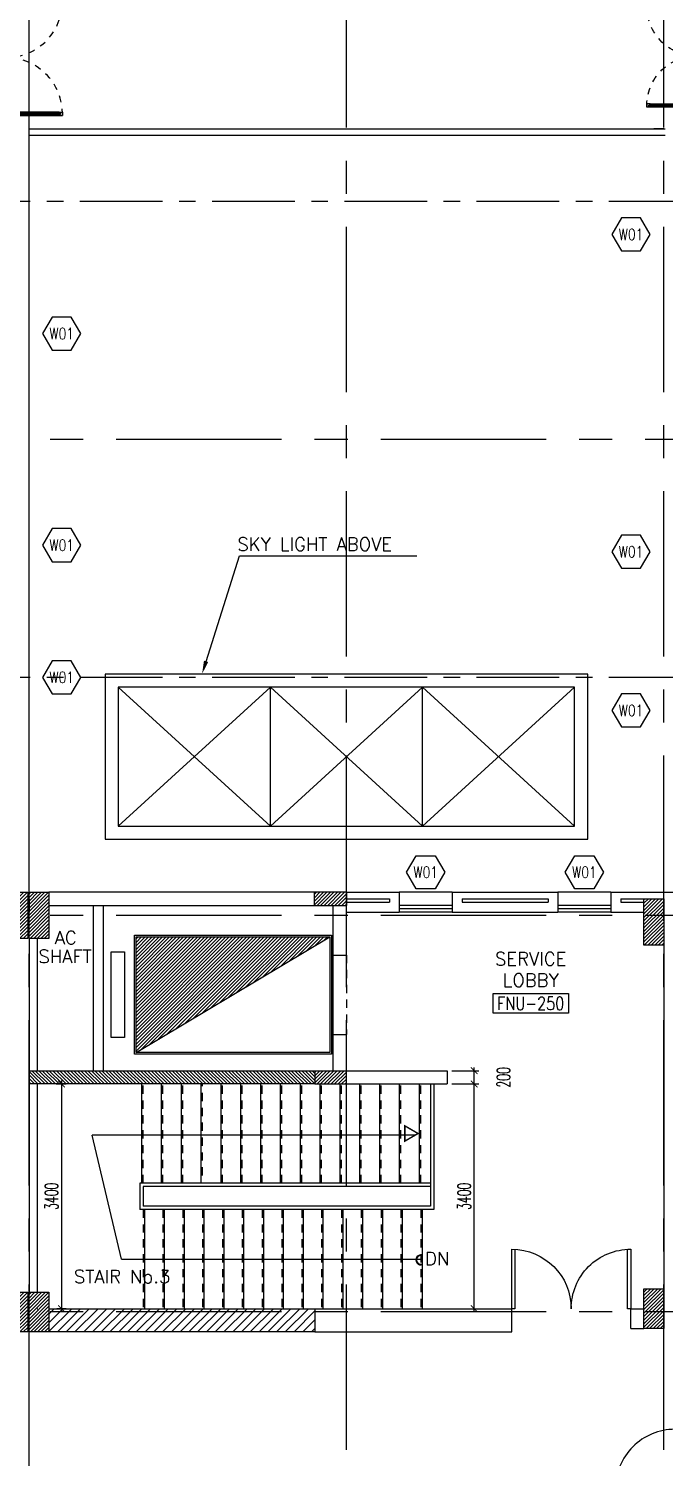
# Model space of a CAD drawing. Extents: x 88852.7 to 88945.7, y 39921.6 to 40001.1.
# Drawn here: x 88893.18 to 88902.8, y 39957.5 to 39979.11 of the extents above; entities that cross this region are included whole.
import ezdxf
from ezdxf.enums import TextEntityAlignment as Align

# ---------------------------------------------------------------- set-up
doc = ezdxf.new("R2010")
doc.units = 0
doc.header["$MEASUREMENT"] = 0
doc.header["$PDMODE"] = 34
for name, pattern in [('CENTER', [2, 1.25, -0.25, 0.25, -0.25]), ('CENTERX2', [4, 2.5, -0.5, 0.5, -0.5]), ('HIDDEN', [0.375, 0.25, -0.125]), ('HIDDEN2', [0.1875, 0.125, -0.0625])]:
    doc.linetypes.add(name, pattern=pattern)
doc.layers.get('0').update_dxf_attribs({"linetype": 'CONTINUOUS'})
doc.layers.get('DEFPOINTS').update_dxf_attribs({"linetype": 'CONTINUOUS'})
for name, color, linetype in [('AXES', 11, 'CENTERX2'), ('AXES1', 11, 'CENTER'), ('COL', 2, 'CONTINUOUS'), ('DOOR', 7, 'CONTINUOUS'), ('EJ', 9, 'CONTINUOUS'), ('ele', 7, 'CONTINUOUS'), ('HAT', 8, 'CONTINUOUS'), ('Hatch', 11, 'CONTINUOUS'), ('HIDDEN', 9, 'HIDDEN2'), ('INSUL', 4, 'CONTINUOUS'), ('LIFTS', 7, 'CONTINUOUS'), ('RM-BOX', 4, 'CONTINUOUS'), ('RM-IND', 7, 'CONTINUOUS'), ('RM-NAME', 2, 'CONTINUOUS'), ('RM-NO', 2, 'CONTINUOUS'), ('ROOF', 7, 'CONTINUOUS'), ('SkyLight', 7, 'CONTINUOUS'), ('STR', 5, 'CONTINUOUS'), ('STR-H', 8, 'HIDDEN2'), ('WALL', 4, 'CONTINUOUS'), ('WIN', 3, 'CONTINUOUS'), ('WIN-BOX', 3, 'CONTINUOUS'), ('WIN-NO', 5, 'CONTINUOUS')]:
    doc.layers.add(name, color=color, linetype=linetype)
doc.styles.add('ROMANS', font='ROMANS.shx', dxfattribs={"width": 0.6})
doc.dimstyles.new('STANDARD in', dxfattribs={"dimtxt": 0.2, "dimasz": 0.1, "dimexe": 0.07, "dimexo": 0.07, "dimgap": 0.05, "dimtad": 1, "dimdec": 0, "dimlfac": 1000, "dimzin": 0, "dimdsep": 46, "dimtxsty": 'ROMANS', "dimblk": 'ARCHTICK', "dimcen": 0.05, "dimdle": 0.05, "dimclrd": 4, "dimclre": 4, "dimclrt": 2, "dimadec": 0, "dimazin": 0, "dimtfac": 1, "dimtdec": 0, "dimtmove": 2, "dimatfit": 3, "dimldrblk": 'ARCHTICK', "dimfxl": 0, "dimtolj": 1, "dimtzin": 0, "dimarcsym": 0})
pattern_1 = [(45, (-187159.6052403397, -17370.28336444288), (-0.02651650429449553, 0.02651650429449553), [])]

# ---------------------------------------------------------------- blocks, each defined once
blk = doc.blocks.new('WW1')
at = {"layer": 'WIN-BOX'}
blk.add_lwpolyline([(144.3375672970433, -250), (288.6751345940866, 0), (144.3375672970433, 250), (-144.3375672970433, 250), (-288.6751345940866, 0), (-144.3375672970433, -250)], close=True, dxfattribs=at)
at = {"layer": 'WIN-NO', "style": 'ROMANS', "width": 0.8}
blk.add_attdef('W00', text='', height=170, dxfattribs=at).set_placement((0, 0), align=Align.MIDDLE)
blk = doc.blocks.new('_ARCHTICK')
at = {"color": 0, "linetype": 'ByBlock', "const_width": 0.15}
blk.add_lwpolyline([(-0.5, -0.5), (0.5, 0.5)], dxfattribs=at)
blk = doc.blocks.new('*D640')
at = {"layer": 'DEFPOINTS', "color": 0, "linetype": 'Continuous'}
for p in [(88899.51452708461, 39963.34956244052), (88899.92254470976, 39963.34956244052), (88899.51452708461, 39963.14956244051)]:
    blk.add_point(p, dxfattribs=at)
at = {"layer": 'ele', "color": 4, "linetype": 'Continuous', "lineweight": -2}
for p, q in [((88899.58452708462, 39963.34956244052), (88899.99254470976, 39963.34956244052)), ((88899.92254470976, 39963.09956244051), (88899.92254470976, 39963.39956244052)), ((88899.58452708462, 39963.14956244051), (88899.99254470976, 39963.14956244051))]:
    blk.add_line(p, q, dxfattribs=at)
at = {"layer": 'ele', "color": 4, "linetype": 'Continuous', "lineweight": -2, "xscale": 0.1, "yscale": 0.1, "zscale": 0.1}
for p, rotation in [((88899.92254470976, 39963.34956244052), 90), ((88899.92254470976, 39963.14956244051), 270)]:
    blk.add_blockref('_ARCHTICK', p, dxfattribs=dict(at, rotation=rotation))
at = {"layer": 'ele', "color": 2, "linetype": 'Continuous', "insert": (88900.36754470975, 39963.24956244053), "char_height": 0.2, "attachment_point": 5, "rotation": 90, "style": 'ROMANS'}
blk.add_mtext('\\A1;200', dxfattribs=at)
blk = doc.blocks.new('*D641')
at = {"layer": 'DEFPOINTS', "color": 0, "linetype": 'Continuous'}
for p in [(88899.51452708461, 39963.14956244051), (88899.92254470976, 39963.14956244051), (88899.5145286663, 39959.74956244052)]:
    blk.add_point(p, dxfattribs=at)
at = {"layer": 'ele', "color": 4, "linetype": 'Continuous', "lineweight": -2}
for p, q in [((88899.58452708462, 39963.14956244051), (88899.99254470976, 39963.14956244051)), ((88899.92254470976, 39959.69956244052), (88899.92254470976, 39963.19956244052)), ((88899.58452866631, 39959.74956244052), (88899.99254470976, 39959.74956244052))]:
    blk.add_line(p, q, dxfattribs=at)
at = {"layer": 'ele', "color": 4, "linetype": 'Continuous', "lineweight": -2, "xscale": 0.1, "yscale": 0.1, "zscale": 0.1}
for p, rotation in [((88899.92254470976, 39963.14956244051), 90), ((88899.92254470976, 39959.74956244052), 270)]:
    blk.add_blockref('_ARCHTICK', p, dxfattribs=dict(at, rotation=rotation))
at = {"layer": 'ele', "color": 2, "linetype": 'Continuous', "insert": (88899.77254470975, 39961.44956244053), "char_height": 0.2, "attachment_point": 5, "rotation": 90, "style": 'ROMANS'}
blk.add_mtext('\\A1;3400', dxfattribs=at)
blk = doc.blocks.new('*D642')
at = {"layer": 'DEFPOINTS', "color": 0, "linetype": 'Continuous'}
for p in [(88893.52988636735, 39963.14956244051), (88893.68137218416, 39959.74956244051), (88893.82463037607, 39959.74956244051)]:
    blk.add_point(p, dxfattribs=at)
at = {"layer": 'ele', "color": 4, "linetype": 'Continuous', "lineweight": -2}
for p, q in [((88893.59988636736, 39963.14956244051), (88893.75137218417, 39963.14956244051)), ((88893.68137218416, 39963.19956244052), (88893.68137218416, 39959.69956244051)), ((88893.75463037606, 39959.74956244051), (88893.61137218415, 39959.74956244051))]:
    blk.add_line(p, q, dxfattribs=at)
at = {"layer": 'ele', "color": 4, "linetype": 'Continuous', "lineweight": -2, "xscale": 0.1, "yscale": 0.1, "zscale": 0.1}
for p, rotation in [((88893.68137218416, 39963.14956244051), 90), ((88893.68137218416, 39959.74956244051), 270)]:
    blk.add_blockref('_ARCHTICK', p, dxfattribs=dict(at, rotation=rotation))
at = {"layer": 'ele', "color": 2, "linetype": 'Continuous', "insert": (88893.53137218415, 39961.44956244053), "char_height": 0.2, "attachment_point": 5, "rotation": 90, "style": 'ROMANS'}
blk.add_mtext('\\A1;3400', dxfattribs=at)
blk = doc.blocks.new('A$C376C1807')
at = {"layer": 'DOOR'}
for p, q in [((8.381903171539307e-08, 0.8999999298903276), (8.381903171539307e-08, 0.8499999298874172)), ((0.900000083813211, 0.8999999298903276), (8.381903171539307e-08, 0.8999999298903276)), ((8.381903171539307e-08, 0.8499999298874172), (0.8986101215996314, 0.8499999298874172))]:
    blk.add_line(p, q, dxfattribs=at)
blk.add_arc((8.381903171539307e-08, 0.8999999298830517), 0.8999999999941792, 270, 4.168816632087861e-10, dxfattribs=at)
blk = doc.blocks.new('C11')
at = {"layer": 'HAT'}
h = blk.add_hatch(dxfattribs=at)
h.set_pattern_fill('ANSI31', color=256, scale=300, style=0)
h.set_pattern_definition([(45, (-248556.1822811713, -75061.0053373936), (-26.51650429449553, 26.51650429449553), [])])
h.paths.add_polyline_path([(300.0000000000291, 700), (-2.91038304567337e-11, 700), (0, 349.9999999998981), (300.0000000000291, 349.9999999998981)])
h.paths.add_polyline_path([(300, 349.9999999998981), (-2.91038304567337e-11, 349.9999999998981), (-2.91038304567337e-11, 0), (300.0000000000291, 0)])
at = {"layer": 'COL'}
blk.add_lwpolyline([(300.0000000000291, 700), (299.9999999999709, 0), (0, 0), (0, 700)], close=True, dxfattribs=at)
blk = doc.blocks.new('A$C1DFA4FE8')
at = {"layer": 'DOOR', "color": 0, "linetype": 'ByBlock'}
for p, q in [((0.4128956971253501, 1630.930816745182), (0.4128956971253501, 1580.930816745182)), ((0.4128956971253501, 1580.930816745182), (0.4128956971253501, 1630.930816745182)), ((50.41289569712535, 1630.930816745182), (0.4128956971253501, 1630.930816745182)), ((50.41289569712535, 1580.930816745182), (0.4128956970962463, 1580.930816745706)), ((30.41289569712535, 1613.930816745182), (30.41289569712535, 1597.930816745182)), ((50.41289569712535, 1613.930816745211), (30.41289569712535, 1613.930816745211)), ((50.41289569712535, 1597.930816745182), (30.41289569712535, 1597.930816745182)), ((50.41289569712535, 1630.930816745182), (50.41289569712535, 1613.930816745211)), ((50.41289569712535, 1597.930816745182), (50.41289569712535, 1580.930816745182)), ((750.4128956971254, 1613.930816745211), (750.4128956971254, 1630.930816745211)), ((750.4128956971254, 1630.930816745211), (800.4128956971254, 1630.930816745211)), ((770.4128956971254, 1613.930816745211), (750.4128956971254, 1613.930816745211)), ((750.4128956971254, 1580.930816745211), (750.4128956971254, 1597.930816745211)), ((750.4128956971254, 1597.930816745211), (770.4128956971254, 1597.930816745211)), ((800.4128956971254, 1580.930816745211), (750.4128956971254, 1580.930816745211)), ((770.4128956971254, 1597.930816745211), (770.4128956971254, 1613.930816745211)), ((950.4128956971254, 1655.930816745211), (800.4128956971254, 1655.930816745211)), ((800.4128956971254, 1655.930816745211), (800.4128956971254, 1630.930816745211)), ((800.4128956971254, 1580.930816745211), (800.4128956971254, 1630.930816745211)), ((800.4128956971254, 1630.930816745211), (850.4128956971254, 1630.930816745211)), ((850.4128956971254, 1630.930816745211), (850.4128956971254, 1605.930816745211)), ((850.4128956971254, 1605.930816745211), (950.4128956971254, 1605.930816745211)), ((950.4128956971254, 1605.930816745211), (950.4128956971254, 1655.930816745211)), ((0.4128956971253501, 80.93081674524001), (0.4128956971253501, 130.93081674524)), ((0.4128956971253501, 130.93081674524), (0.4128956971253501, 80.93081674524001)), ((50.41289569712535, 130.93081674524), (0.4128956970962463, 130.9308167447161)), ((50.41289569712535, 80.93081674524001), (0.4128956971253501, 80.93081674524001)), ((30.41289569712535, 97.93081674524001), (30.41289569712535, 113.93081674524)), ((50.41289569712535, 113.93081674524), (30.41289569712535, 113.93081674524)), ((50.41289569712535, 97.9308167452109), (30.41289569712535, 97.9308167452109)), ((50.41289569712535, 113.93081674524), (50.41289569712535, 130.93081674524)), ((50.41289569712535, 80.93081674524001), (50.41289569712535, 97.9308167452109)), ((82.7704384757235, 130.93081674524), (82.7704384757235, 138.1308167452808)), ((172.7704384757235, 138.1308167452808), (82.7704384757235, 138.1308167452808)), ((82.7704384757235, 80.93081674524001), (82.7704384757235, 73.73081674517016)), ((172.7704384757235, 73.73081674517016), (82.7704384757235, 73.73081674517016)), ((95.37043847572932, 138.1308167452808), (95.37043847572932, 147.1308167452808)), ((95.37043847572932, 147.1308167452808), (160.1704384757177, 147.1308167452808)), ((95.37043847572932, 138.1308167452808), (160.1704384757177, 138.1308167452808)), ((95.37043847572932, 73.73081674517016), (95.37043847572932, 64.73081674517016)), ((95.37043847572932, 73.73081674517016), (160.1704384757177, 73.73081674517016)), ((95.37043847572932, 64.73081674517016), (160.1704384757177, 64.73081674517016)), ((160.1704384757177, 138.1308167452808), (160.1704384757177, 147.1308167452808)), ((160.1704384757177, 73.73081674517016), (160.1704384757177, 64.73081674517016)), ((172.7704384757235, 130.93081674524), (172.7704384757235, 138.1308167452808)), ((172.7704384757235, 80.93081674524001), (172.7704384757235, 73.73081674517016)), ((750.4128956971254, 130.9308167452109), (750.4128956971254, 113.9308167452109)), ((800.4128956971254, 130.9308167452109), (750.4128956971254, 130.9308167452109)), ((750.4128956971254, 113.9308167452109), (770.4128956971254, 113.9308167452109)), ((750.4128956971254, 97.9308167452109), (750.4128956971254, 80.9308167452109)), ((770.4128956971254, 97.9308167452109), (750.4128956971254, 97.9308167452109)), ((750.4128956971254, 80.9308167452109), (800.4128956971254, 80.9308167452109)), ((770.4128956971254, 113.9308167452109), (770.4128956971254, 97.9308167452109)), ((800.4128956971254, 130.9308167452109), (800.4128956971254, 80.9308167452109)), ((800.4128956971254, 55.9308167452109), (800.4128956971254, 80.9308167452109)), ((800.4128956971254, 80.9308167452109), (850.4128956971254, 80.9308167452109)), ((950.4128956971254, 55.9308167452109), (800.4128956971254, 55.9308167452109)), ((850.4128956971254, 105.9308167452109), (950.4128956971254, 105.9308167452109)), ((850.4128956971254, 80.9308167452109), (850.4128956971254, 105.9308167452109)), ((950.4128956971254, 105.9308167452109), (950.4128956971254, 55.9308167452109))]:
    blk.add_line(p, q, dxfattribs=at)
at = {"layer": 'DOOR', "linetype": 'ByBlock'}
for p, q in [((750.4128956971254, 1630.930816745211), (50.41289569712535, 1630.930816745182)), ((750.4128956971254, 1613.930816745211), (50.41289569712535, 1613.930816745211)), ((750.4128956971254, 1597.930816745211), (50.41289569712535, 1597.930816745182)), ((50.41289569712535, 1580.930816745182), (750.4128956971254, 1580.930816745211)), ((50.41289569712535, 130.93081674524), (750.4128956971254, 130.9308167452109)), ((750.4128956971254, 113.9308167452109), (50.41289569712535, 113.93081674524)), ((750.4128956971254, 97.9308167452109), (50.41289569712535, 97.9308167452109)), ((750.4128956971254, 80.9308167452109), (50.41289569712535, 80.93081674524001))]:
    blk.add_line(p, q, dxfattribs=at)
at = {"layer": 'DOOR', "color": 9, "linetype": 'ByBlock'}
for p, q in [((950.4128956971254, 1605.930816745211), (836.7029657046805, 1655.930816745211)), ((950.4128956971254, 1605.930816745211), (850.4128956971254, 1619.288102788705)), ((950.4128956971254, 1605.930816745211), (910.2671613812709, 1655.930816745211)), ((950.4128956971254, 105.9308167452109), (836.7029657046805, 55.9308167452109)), ((950.4128956971254, 105.9308167452109), (850.4128956971254, 92.57353070171666)), ((950.4128956971254, 105.9308167452109), (910.2671613812709, 55.9308167452109))]:
    blk.add_line(p, q, dxfattribs=at)
at = {"layer": 'DOOR', "color": 0, "linetype": 'ByBlock'}
for centre in [(127.7704384757235, 179.4617609601992), (127.7704384757235, 32.39987253022264)]:
    blk.add_circle(centre, 32.39999999998526, dxfattribs=at)
at = {"layer": 'DOOR', "linetype": 'HIDDEN', "ltscale": 0.5}
for centre, start, end in [((751.584770697089, 1605.930816745182), 178.0938237649878, 273.7249371334132), ((751.584770697089, 105.93081674524), 86.27506286658672, 181.9061762350122)]:
    blk.add_arc(centre, 751.5877765044983, start, end, dxfattribs=at)
at = {"layer": 'DOOR', "color": 9, "linetype": 'ByBlock'}
for centre, radius, start, end in [((950.4128956971254, 1605.930816745211), 154.4019578127773, 161.1052885492919, 166.2857707775487), ((950.4128956971254, 1605.930816745211), 134.4019578127773, 158.1598493930306, 169.2800236451594), ((950.4128956971254, 1605.930816745211), 114.4019578127773, 154.0838418820621, 167.3774258712913), ((950.4128956971254, 1605.930816745211), 94.40195781277725, 148.0181880330829, 180), ((950.4128956971254, 1605.930816745211), 74.40195781277725, 137.776426416831, 180), ((950.4128956971254, 1605.930816745211), 54.40195781277725, 113.2073828919769, 180), ((950.4128956971254, 1605.930816745211), 34.40195781277725, 90.00000000000001, 180), ((950.4128956971254, 1605.930816745211), 14.40195781277725, 90.00000000000001, 180), ((950.4128956971254, 105.9308167452109), 154.4019578127773, 193.7142292224513, 198.8947114507081), ((950.4128956971254, 105.9308167452109), 134.4019578127773, 190.7199763548406, 201.8401506069695), ((950.4128956971254, 105.9308167452109), 114.4019578127773, 192.6225741287087, 205.9161581179379), ((950.4128956971254, 105.9308167452109), 94.40195781277725, 180, 211.9818119669171), ((950.4128956971254, 105.9308167452109), 74.40195781277725, 180, 222.223573583169), ((950.4128956971254, 105.9308167452109), 54.40195781277725, 180, 246.7926171080232), ((950.4128956971254, 105.9308167452109), 34.40195781277725, 180, 270), ((950.4128956971254, 105.9308167452109), 14.40195781277725, 180, 270)]:
    blk.add_arc(centre, radius, start, end, dxfattribs=at)
blk = doc.blocks.new('A$C272A55A0')
at = {"layer": 'DOOR', "color": 0, "linetype": 'ByBlock'}
for p, q in [((-0.0001203324354719371, 900.3541752648598), (-0.0001203324500238523, 1050.354175264831)), ((49.99987966756453, 1050.354175264918), (-0.0001203324354719371, 1050.354175264918)), ((-0.0001203324354719371, 900.354175264918), (24.99987966756453, 900.354175264918)), ((24.99987966756453, 950.354175264918), (49.99987966756453, 950.354175264918)), ((24.99987966756453, 900.354175264918), (24.99987966756453, 950.354175264918)), ((74.99987966756453, 900.354175264918), (24.99987966756453, 900.354175264918)), ((24.99987966756453, 850.354175264918), (24.99987966756453, 900.354175264918)), ((57.99987966756453, 870.354175264918), (41.99987966756453, 870.354175264918)), ((41.99987966756453, 870.354175264918), (41.99987966756453, 850.354175264918)), ((49.99987966756453, 950.354175264918), (49.99987966756453, 1050.354175264918)), ((57.99987966756453, 850.354175264918), (57.99987966756453, 870.354175264918)), ((74.99987966756453, 900.354175264918), (74.99987966756453, 850.354175264918)), ((1724.999879667535, 900.354175264918), (1774.999879667535, 900.354175264918)), ((1724.999879667535, 900.354175264918), (1724.999879667535, 850.354175264918)), ((1741.999879667535, 870.354175264918), (1757.999879667535, 870.354175264918)), ((1741.999879667535, 850.354175264918), (1741.999879667535, 870.354175264918)), ((1749.999879667535, 950.354175264918), (1749.999879667535, 1050.354175264918)), ((1749.999879667535, 1050.354175264918), (1799.999879667535, 1050.354175264918)), ((1774.999879667535, 950.354175264918), (1749.999879667535, 950.354175264918)), ((1757.999879667535, 870.354175264918), (1757.999879667535, 850.354175264918)), ((1774.999879667535, 900.354175264918), (1774.999879667535, 950.354175264918)), ((1799.999879667535, 900.354175264918), (1774.999879667535, 900.354175264918)), ((1774.999879667535, 850.354175264918), (1774.999879667535, 900.354175264918)), ((1799.999879667535, 1050.354175264918), (1799.999879667535, 900.354175264918)), ((41.99987966756453, 850.354175264918), (24.99987966756453, 850.354175264918)), ((74.99987966756453, 850.354175264918), (57.99987966756453, 850.354175264918)), ((1724.999879667535, 850.354175264918), (1741.999879667535, 850.354175264918)), ((1757.999879667535, 850.354175264918), (1774.999879667535, 850.354175264918)), ((24.99987966756453, 50.35417526491801), (41.99987966753542, 50.35417526491801)), ((24.99987966756453, 50.35417526491801), (24.99987966756453, 0.3541752649180125)), ((24.99987966756453, 0.3541752649180125), (74.99987966756453, 0.3541752649180125)), ((74.99987966756453, 0.3541752649180125), (24.99987966756453, 0.3541752649180125)), ((41.99987966753542, 50.35417526491801), (41.99987966753542, 30.35417526491801)), ((41.99987966756453, 30.35417526491801), (57.99987966756453, 30.35417526491801)), ((57.99987966756453, 50.35417526491801), (74.99987966756453, 50.35417526491801)), ((57.99987966756453, 50.35417526491801), (57.99987966756453, 30.35417526491801)), ((74.99987966756453, 50.35417526491801), (74.99987966704066, 0.3541752648889087)), ((1717.799879667495, 160.1117180435103), (1708.799879667495, 160.1117180435103)), ((1708.799879667495, 95.31171804352198), (1708.799879667495, 160.1117180435103)), ((1717.799879667495, 95.31171804352198), (1708.799879667495, 95.31171804352198)), ((1724.999879667535, 172.7117180435162), (1717.799879667495, 172.7117180435162)), ((1717.799879667495, 172.7117180435162), (1717.799879667495, 82.71171804351616)), ((1717.799879667495, 95.31171804352198), (1717.799879667495, 160.1117180435103)), ((1724.999879667535, 82.71171804351616), (1717.799879667495, 82.71171804351616)), ((1741.999879667535, 50.35417526491801), (1724.999879667535, 50.35417526491801)), ((1724.999879667535, 50.35417526491801), (1724.999879668059, 0.3541752648889087)), ((1774.999879667535, 0.3541752649180125), (1724.999879667535, 0.3541752649180125)), ((1724.999879667535, 0.3541752649180125), (1774.999879667535, 0.3541752649180125)), ((1741.999879667535, 50.35417526491801), (1741.999879667535, 30.35417526491801)), ((1757.999879667535, 30.35417526491801), (1741.999879667535, 30.35417526491801)), ((1774.999879667535, 50.35417526491801), (1757.999879667565, 50.35417526491801)), ((1757.999879667565, 50.35417526491801), (1757.999879667565, 30.35417526491801)), ((1774.999879667535, 172.7117180435162), (1782.199879667576, 172.7117180435162)), ((1774.999879667535, 82.71171804351616), (1782.199879667576, 82.71171804351616)), ((1774.999879667535, 50.35417526491801), (1774.999879667535, 0.3541752649180125)), ((1782.199879667576, 172.7117180435162), (1782.199879667576, 82.71171804351616)), ((1782.199879667576, 160.1117180435103), (1791.199879667576, 160.1117180435103)), ((1782.199879667576, 95.31171804352198), (1782.199879667576, 160.1117180435103)), ((1782.199879667576, 95.31171804352198), (1791.199879667576, 95.31171804352198)), ((1791.199879667576, 95.31171804352198), (1791.199879667576, 160.1117180435103))]:
    blk.add_line(p, q, dxfattribs=at)
at = {"layer": 'DOOR', "color": 9, "linetype": 'ByBlock'}
for p, q in [((49.99987966756453, 1050.354175264918), (-0.0001203324354719371, 1010.208440949064)), ((49.99987966756453, 1050.354175264918), (-0.0001203324354719371, 936.6442452724732)), ((49.99987966756453, 1050.354175264918), (36.64259362407029, 950.354175264918)), ((1749.999879667535, 1050.354175264918), (1799.999879667535, 1010.208440949064)), ((1749.999879667535, 1050.354175264918), (1799.999879667535, 936.6442452724732)), ((1749.999879667535, 1050.354175264918), (1763.35716571103, 950.354175264918))]:
    blk.add_line(p, q, dxfattribs=at)
at = {"layer": 'DOOR', "linetype": 'ByBlock'}
for p, q in [((24.99987966756453, 850.354175264918), (24.99987966756453, 50.35417526491801)), ((41.99987966756453, 850.354175264918), (41.99987966753542, 50.35417526491801)), ((57.99987966756453, 850.354175264918), (57.99987966756453, 50.35417526491801)), ((74.99987966756453, 50.35417526491801), (74.99987966756453, 850.354175264918)), ((1724.999879667535, 50.35417526491801), (1724.999879667535, 850.354175264918)), ((1741.999879667535, 850.354175264918), (1741.999879667535, 50.35417526491801)), ((1757.999879667535, 850.354175264918), (1757.999879667565, 50.35417526491801)), ((1774.999879667535, 850.354175264918), (1774.999879667535, 50.35417526491801))]:
    blk.add_line(p, q, dxfattribs=at)
at = {"layer": 'DOOR', "color": 0, "linetype": 'ByBlock'}
for centre in [(1676.468935452576, 127.7117180435162), (1823.530823882553, 127.7117180435162)]:
    blk.add_circle(centre, 32.39999999998526, dxfattribs=at)
at = {"layer": 'DOOR', "color": 9, "linetype": 'ByBlock'}
for centre, radius, start, end in [((49.99987966756453, 1050.354175264918), 54.40195781277725, 203.2073828919769, 270), ((49.99987966756453, 1050.354175264918), 74.40195781277725, 227.7764264168309, 270), ((49.99987966756453, 1050.354175264918), 94.40195781277725, 238.0181880330829, 270), ((49.99987966756453, 1050.354175264918), 114.4019578127773, 244.083841882062, 257.3774258712915), ((49.99987966756453, 1050.354175264918), 134.4019578127773, 248.1598493930308, 259.2800236451595), ((49.99987966756453, 1050.354175264918), 154.4019578127773, 251.1052885492919, 256.2857707775486), ((49.99987966756453, 1050.354175264918), 34.40195781277725, 180, 270), ((49.99987966756453, 1050.354175264918), 14.40195781277725, 180, 270), ((1749.999879667535, 1050.354175264918), 14.40195781277725, 270, 0), ((1749.999879667535, 1050.354175264918), 34.40195781277725, 270, 0), ((1749.999879667535, 1050.354175264918), 54.40195781277725, 270, 336.7926171080232), ((1749.999879667535, 1050.354175264918), 74.40195781277725, 270, 312.2235735831691), ((1749.999879667535, 1050.354175264918), 94.40195781277725, 270, 301.9818119669171), ((1749.999879667535, 1050.354175264918), 114.4019578127773, 282.6225741287084, 295.916158117938), ((1749.999879667535, 1050.354175264918), 134.4019578127773, 280.7199763548405, 291.8401506069692), ((1749.999879667535, 1050.354175264918), 154.4019578127773, 283.7142292224514, 288.8947114507081)]:
    blk.add_arc(centre, radius, start, end, dxfattribs=at)
at = {"layer": 'DOOR', "linetype": 'HIDDEN', "ltscale": 0.5}
for centre, radius, start, end in [((49.99987966756453, 851.395841931575), 851.4087845464003, 268.3173765331032, 3.296482377102192), ((1749.999879667521, 851.3958419315459), 851.4087845463584, 176.7035176228957, 271.6826234668978)]:
    blk.add_arc(centre, radius, start, end, dxfattribs=at)
at = {"layer": 'WALL', "linetype": 'ByBlock'}
blk.add_line((1799.999879667565, 900.3541752650344), (1799.99987966755, 1050.354175265005), dxfattribs=at)
blk = doc.blocks.new('C11D')
at = {"layer": 'COL', "linetype": 'ByBlock'}
for p in [(-320.0000000003783, 0), (0, 0)]:
    blk.add_blockref('C11', p, dxfattribs=at)
blk = doc.blocks.new('C5V')
at = {"layer": 'HAT'}
h = blk.add_hatch(dxfattribs=at)
h.set_pattern_fill('ANSI31', color=256, scale=300, style=0)
h.set_pattern_definition([(45, (-249196.1822811713, -54711.00533739357), (-26.51650429449553, 26.51650429449553), [])])
h.paths.add_polyline_path([(-19.9999999999709, 600.0000000000073), (-320, 600.0000000000073), (-320.0000000000291, 299.99999999992), (-19.99999999991269, 299.99999999992)])
h.paths.add_polyline_path([(-19.9999999999709, 299.9999999999127), (-320, 299.9999999999127), (-320, 7.275957614183426e-12), (-19.99999999994179, 7.275957614183426e-12)])
h = blk.add_hatch(dxfattribs=at)
h.set_pattern_fill('ANSI31', color=256, scale=300, style=0)
h.set_pattern_definition([(45, (-248876.1822811713, -54711.00533739358), (-26.51650429449553, 26.51650429449553), [])])
h.paths.add_polyline_path([(300.0000000000582, 600), (2.91038304567337e-11, 600), (0, 299.9999999999127), (300.0000000001164, 299.9999999999127)])
h.paths.add_polyline_path([(300.0000000000582, 299.9999999999054), (2.91038304567337e-11, 299.9999999999054), (2.91038304567337e-11, 0), (300.0000000000873, 0)])
at = {"layer": 'COL'}
for points in [[(-19.99999999994179, 600.0000000000073), (-19.99999999994179, 7.275957614183426e-12), (-320.0000000000291, 7.275957614183426e-12), (-320.0000000000291, 600.0000000000073)], [(300.0000000000873, 600), (300.0000000000873, 0), (0, 0), (0, 600)]]:
    blk.add_lwpolyline(points, close=True, dxfattribs=at)
blk = doc.blocks.new('RM1')
at = {"layer": 'RM-BOX'}
blk.add_lwpolyline([(569.8908462408872, -200), (-569.890846240829, -200), (-569.8908462407999, -500), (569.8908462407999, -500)], close=True, dxfattribs=at)
at = {"layer": 'RM-NAME', "style": 'ROMANS'}
for tag, p in [('ROOMNAME1', (-5.820766091346741e-11, 323.8095238095266)), ('ROOMNAME2', (0, 0))]:
    blk.add_attdef(tag, text='', height=200, dxfattribs=at).set_placement(p, align=Align.MIDDLE)
at = {"layer": 'RM-NO', "style": 'ROMANS', "width": 0.8}
blk.add_attdef('ROOMNO', text='', height=200, dxfattribs=at).set_placement((0, -350), align=Align.MIDDLE)
blk = doc.blocks.new('D180')
at = {"layer": 'DOOR'}
blk.add_lwpolyline([(850.0000000000009, 898.6100377805715), (850.0000000000009, -2.842170943040401e-14), (900.0000000000009, -2.842170943040401e-14), (900.0000000000009, 900, 0.4142135623730951), (-8.668621376273222e-13, -2.842170943040401e-14, 0.4142135623730951), (-900.0000000000009, 900), (-900.0000000000009, -2.842170943040401e-14), (-850.0000000000009, -2.842170943040401e-14), (-850.0000000000009, 898.6100377805715)], format="xyb", dxfattribs=at)

msp = doc.modelspace()

# ---------------------------------------------------------------- hatches: boundary and pattern name
at = {"layer": 'HAT'}
h = msp.add_hatch(dxfattribs=at)
h.set_pattern_fill('ANSI31', color=256, scale=0.3, style=0)
h.set_pattern_definition([(45, (-187159.6052403397, -17370.18336444288), (-0.02651650429449553, 0.02651650429449553), [])])
h.paths.add_polyline_path([(88897.9902584497, 39966.04956244051), (88897.50600815147, 39966.0495624405), (88897.50600815147, 39965.84956244052), (88897.9902584497, 39965.84956244051), (88897.9902584497, 39965.91030485345)])
h = msp.add_hatch(dxfattribs=at)
h.set_pattern_fill('ANSI31', color=256, scale=0.3, style=0)
h.set_pattern_definition(pattern_1)
h.paths.add_polyline_path([(88895.5902584497, 39965.37456244052), (88894.80909560065, 39965.37456244052), (88894.80909560065, 39964.49956244051), (88895.5902584497, 39964.49956244051)])
h.paths.add_polyline_path([(88896.7902584497, 39965.37456244052), (88895.5902584497, 39965.37456244052), (88895.5902584497, 39964.49956244052), (88896.27396019312, 39964.49956244051), (88896.7902584497, 39964.80765867704)])
h.paths.add_polyline_path([(88895.5902584497, 39964.49956244051), (88894.80909560065, 39964.49956244051), (88894.80909560065, 39963.62541796635), (88895.5902584497, 39964.09156971268)])
h.paths.add_polyline_path([(88896.27396019318, 39964.49956244051), (88895.5902584497, 39964.49956244051), (88895.5902584497, 39964.09156971268)])
h.paths.add_polyline_path([(88897.74025844978, 39965.37456244052), (88896.7902584497, 39965.37456244052), (88896.7902584497, 39964.80765867707)])
h.paths.add_polyline_path([(88896.42897806774, 39964.390991012), (88896.42897806774, 39964.70813386914), (88896.60897806773, 39964.70813386914), (88896.60897806773, 39964.390991012)], flags=9)
h = msp.add_hatch(dxfattribs=at)
h.set_pattern_fill('ANSI31', color=256, scale=0.3, style=0)
h.set_pattern_definition([(135, (89193.55644073091, 39809.9798284667), (0.02651650429449553, 0.02651650429449554), [])])
h.paths.add_polyline_path([(88893.19025844974, 39963.14956244051), (88893.19025844974, 39963.34956244052), (88897.51525844974, 39963.34956244052), (88897.51525844974, 39963.14956244051)])
h = msp.add_hatch(dxfattribs=at)
h.set_pattern_fill('ANSI31', color=256, scale=0.3, style=0)
h.set_pattern_definition(pattern_1)
h.paths.add_polyline_path([(88897.99025844972, 39963.34956244052), (88897.51689580458, 39963.34956244052), (88897.51689580453, 39963.29956244052), (88897.99025844972, 39963.29956244052)])
h.paths.add_polyline_path([(88897.99025844972, 39963.29956244052), (88897.51689580453, 39963.29956244051), (88897.51689580447, 39963.14956244051), (88897.99025844966, 39963.14956244051)])
h = msp.add_hatch(dxfattribs=at)
h.set_pattern_fill('ANSI31', color=256, scale=0.3, style=0)
h.set_pattern_definition([(45, (88601.95407616858, 39904.68855710312), (-0.02651650429449553, 0.02651650429449554), [])])
h.paths.add_polyline_path([(88902.79025844975, 39960.04956244052), (88902.49025844975, 39960.04956244052), (88902.49025844975, 39959.69956244052), (88902.79025844975, 39959.69956244052)])
h.paths.add_polyline_path([(88902.79025844975, 39959.69956244052), (88902.49025844975, 39959.69956244052), (88902.49025844975, 39959.44956244052), (88902.79025844975, 39959.44956244052)])
at = {"layer": 'Hatch', "linetype": 'Continuous'}
h = msp.add_hatch(dxfattribs=at)
h.set_pattern_fill('ANSI31', color=256, scale=0.75, style=0)
h.set_pattern_definition([(45, (0, 0), (-0.06629126073623882, 0.06629126073623884), [])])
h.paths.add_polyline_path([(88897.51525844973, 39959.69956244052), (88893.49025844978, 39959.69956244052), (88893.49025844978, 39959.39956244052), (88897.51525844974, 39959.39956244051)])
h.paths.add_polyline_path([(88897.51525844974, 39959.74956244053), (88893.49025844976, 39959.74956244053), (88893.49025844976, 39959.69956244052), (88897.51525844976, 39959.69956244052)])

# ---------------------------------------------------------------- linework, layer by layer
at = {"layer": 'AXES'}
for p, q in [((88897.99025844975, 39921.61526879654), (88897.99025844975, 40000.42794392369)), ((88893.19025844976, 39921.61526879654), (88893.19025844976, 40000.07794392369)), ((88902.79025844975, 39921.61526879654), (88902.79025844975, 40000.07794392369)), ((88945.01025844975, 39972.89956244052), (88876.97025844976, 39972.89956244052)), ((88945.01025844975, 39965.69956244052), (88876.97025844976, 39965.69956244052)), ((88945.01025844975, 39959.69956244052), (88876.97025844976, 39959.69956244052))]:
    msp.add_line(p, q, dxfattribs=at)
at = {"layer": 'AXES1'}
for p, q in [((88935.21025844975, 39976.49956244052), (88876.97025844976, 39976.49956244052)), ((88935.21025844975, 39969.29956244052), (88876.97025844976, 39969.29956244052))]:
    msp.add_line(p, q, dxfattribs=at)
at = {"layer": 'COL'}
for p, q in [((88893.19025844974, 39965.94956244052), (88893.19025844974, 39965.74956244051)), ((88897.9902584497, 39966.04956244052), (88893.49025844976, 39966.04956244052)), ((88893.49025844975, 39965.84956244051), (88897.99025844973, 39965.84956244051)), ((88893.49025844976, 39959.74956244052), (88897.51525844974, 39959.74956244052)), ((88897.51525844974, 39959.74956244052), (88897.51525844976, 39959.39956244052)), ((88897.51525844974, 39959.39956244052), (88893.49025844976, 39959.39956244052))]:
    msp.add_line(p, q, dxfattribs=at)
for points in [[(88897.51525844974, 39963.14956244051), (88893.19025844974, 39963.14956244051), (88893.19025844974, 39963.34956244052), (88897.51525844974, 39963.34956244052)], [(88902.79025844975, 39960.04956244052), (88902.79025844975, 39959.44956244052), (88902.49025844975, 39959.44956244052), (88902.49025844975, 39960.04956244052)]]:
    msp.add_lwpolyline(points, close=True, dxfattribs=at)
msp.add_lwpolyline([(88893.3145286663, 39959.74956244052), (88893.32301632233, 39959.74956244052)], dxfattribs=at)
at = {"layer": 'EJ'}
for p, q in [((88893.19025844976, 39977.59956244052), (88893.19025844976, 39979.74956244052)), ((88893.19025844976, 39965.34956244052), (88893.19025844976, 39959.99956244052)), ((88893.19025844976, 39956.34956244052), (88893.19025844976, 39959.44956244052))]:
    msp.add_line(p, q, dxfattribs=at)
at = {"layer": 'HIDDEN'}
msp.add_line((88897.99025844972, 39965.09956244053), (88897.99025844972, 39963.89956244052), dxfattribs=at)
at = {"layer": 'INSUL'}
for p, q in [((88897.99025844973, 39965.94956244052), (88898.64025844973, 39965.94956244052)), ((88898.64025844973, 39965.94956244052), (88898.64025844973, 39965.89956244052)), ((88899.74025844973, 39965.94956244052), (88899.74025844973, 39965.89956244052)), ((88899.74025844973, 39965.94956244052), (88901.04025844972, 39965.94956244052)), ((88901.04025844972, 39965.94956244052), (88901.04025844972, 39965.89956244052)), ((88902.14025844973, 39965.94956244052), (88902.49025844973, 39965.94956244052)), ((88902.14025844973, 39965.94956244052), (88902.14025844973, 39965.89956244052)), ((88897.99025844973, 39965.89956244051), (88898.64025844973, 39965.89956244052)), ((88899.74025844973, 39965.89956244052), (88901.04025844972, 39965.89956244052)), ((88902.14025844973, 39965.89956244052), (88902.49025844973, 39965.89956244051))]:
    msp.add_line(p, q, dxfattribs=at)
at = {"layer": 'LIFTS'}
for p, q in [((88894.78409560063, 39965.39956244052), (88897.76525844974, 39965.39956244052)), ((88894.78409560063, 39963.59956244052), (88894.78409560063, 39965.39956244052)), ((88894.80909560065, 39963.62541796637), (88897.74025844972, 39965.37456244051)), ((88894.80909560065, 39965.37456244052), (88897.74025844972, 39965.37456244051)), ((88894.80909560065, 39963.62456244052), (88894.80909560065, 39965.37456244052)), ((88897.74025844972, 39965.37456244051), (88897.74025844972, 39963.62456244052)), ((88897.76525844974, 39965.39956244052), (88897.76525844974, 39963.59956244051)), ((88897.7902584497, 39963.89956244052), (88897.7902584497, 39965.09956244053)), ((88897.76525844974, 39963.59956244051), (88894.78409560063, 39963.59956244052)), ((88897.74025844972, 39963.62456244052), (88894.80909560065, 39963.62456244052))]:
    msp.add_line(p, q, dxfattribs=at)
msp.add_lwpolyline([(88894.63409560063, 39963.84956244052), (88894.43409560063, 39963.84956244052), (88894.43409560063, 39965.14956244051), (88894.63409560063, 39965.14956244051)], close=True, dxfattribs=at)
at = {"layer": 'RM-IND'}
for p, q in [((88895.86797946574, 39969.54162697446), (88896.37438725206, 39971.13936773335)), ((88896.37438725206, 39971.13936773335), (88899.0570847848, 39971.13936773336))]:
    msp.add_line(p, q, dxfattribs=at)
msp.add_solid([(88895.8997549257, 39969.53155566582), (88895.83620400589, 39969.55169828313), (88895.80755161386, 39969.35097421493)], dxfattribs=at)
at = {"layer": 'ROOF'}
for p, q in [((88893.19025844976, 39977.59956244052), (88902.81025844975, 39977.59956244052)), ((88893.19025844976, 39966.04956244052), (88893.19025844976, 39977.59956244052)), ((88893.19025844976, 39977.49956244051), (88902.81025844975, 39977.49956244051)), ((88902.79025844975, 39977.59956244052), (88902.64025844976, 39977.59956244052))]:
    msp.add_line(p, q, dxfattribs=at)
at = {"layer": 'SkyLight'}
for p, q in [((88901.64025846157, 39969.34956243784), (88894.34025846169, 39969.34956243785)), ((88894.34025846169, 39969.34956243785), (88894.34025846167, 39966.84956243785)), ((88901.64025846159, 39966.84956243785), (88901.64025846157, 39969.34956243784)), ((88894.54025846168, 39969.14956243785), (88896.84025846161, 39967.04956243785)), ((88896.84025846161, 39969.14956243785), (88894.54025846168, 39967.04956243785)), ((88894.54025846168, 39969.14956243785), (88894.54025846168, 39967.04956243785)), ((88901.44025846159, 39969.14956243785), (88894.54025846168, 39969.14956243785)), ((88896.84025846161, 39967.04956243785), (88896.84025846161, 39969.14956243785)), ((88896.84025846161, 39967.04956243785), (88896.84025846161, 39969.14956243785)), ((88896.84025846161, 39967.04956243785), (88899.14025846166, 39969.14956243785)), ((88899.14025846166, 39967.04956243785), (88896.84025846161, 39969.14956243785)), ((88899.14025846166, 39967.04956243785), (88899.14025846166, 39969.14956243785)), ((88899.14025846166, 39967.04956243785), (88899.14025846166, 39969.14956243785)), ((88899.14025846166, 39969.14956243785), (88901.44025846159, 39967.04956243785)), ((88901.44025846159, 39969.14956243785), (88899.14025846166, 39967.04956243785)), ((88901.44025846159, 39967.04956243785), (88901.44025846159, 39969.14956243785)), ((88894.54025846168, 39967.04956243785), (88901.44025846159, 39967.04956243785)), ((88894.34025846167, 39966.84956243785), (88901.64025846159, 39966.84956243785))]:
    msp.add_line(p, q, dxfattribs=at)
at = {"layer": 'STR'}
for p, q in [((88893.19025844976, 39977.49956244051), (88893.19025844976, 39977.59956244052)), ((88894.89452749233, 39961.64956244052), (88894.89452749233, 39963.14956244052)), ((88895.19452749233, 39961.64956244052), (88895.19452749233, 39963.14956244052)), ((88895.49452749234, 39961.64956244052), (88895.49452749234, 39963.14956244052)), ((88895.79452749233, 39961.64956244052), (88895.79452749234, 39963.14956244052)), ((88896.09452749233, 39961.64956244052), (88896.09452749233, 39963.14956244051)), ((88896.39452749233, 39961.64956244052), (88896.39452749233, 39963.14956244051)), ((88896.69452749233, 39961.64956244052), (88896.69452749233, 39963.14956244051)), ((88896.99452749234, 39961.64956244052), (88896.99452749234, 39963.14956244052)), ((88897.29452749234, 39961.64956244052), (88897.29452749234, 39963.14956244052)), ((88897.59452749233, 39961.64956244052), (88897.59452749233, 39963.14956244052)), ((88897.89452749233, 39961.64956244052), (88897.89452749233, 39963.14956244052)), ((88898.19452749233, 39961.64956244052), (88898.19452749233, 39963.14956244052)), ((88898.49452749234, 39961.64956244052), (88898.49452749234, 39963.14956244052)), ((88898.79452749234, 39961.64956244052), (88898.79452749234, 39963.14956244052)), ((88899.09452749233, 39961.64956244052), (88899.09452749233, 39963.14956244052)), ((88899.26452768389, 39963.14956244052), (88899.26452768389, 39961.29956244052)), ((88899.3145276839, 39963.14956244052), (88899.31452768389, 39961.24956244052)), ((88894.58816973871, 39960.49956244051), (88894.14452866631, 39962.37456244051)), ((88899.03952749234, 39962.37456244051), (88894.14452866631, 39962.37456244051)), ((88894.86452749233, 39961.64956244052), (88894.86452749233, 39961.24956244052)), ((88895.79452749233, 39961.64956244052), (88894.86452749233, 39961.64956244052)), ((88899.2645276839, 39961.64956244052), (88895.79452749234, 39961.64956244053)), ((88894.91452749234, 39961.59956244052), (88894.91452749234, 39961.29956244052)), ((88895.79452749233, 39961.59956244052), (88894.91452749234, 39961.59956244052)), ((88899.26452768389, 39961.59956244052), (88895.79452749233, 39961.59956244052)), ((88899.31452768389, 39961.24956244052), (88894.86452749233, 39961.24956244052)), ((88899.26452768389, 39961.29956244052), (88894.91452749234, 39961.29956244052)), ((88894.93452749234, 39961.24956244052), (88894.93452749234, 39959.74956244052)), ((88895.23452749233, 39961.24956244052), (88895.23452749233, 39959.74956244052)), ((88895.53452749233, 39961.24956244052), (88895.53452749233, 39959.74956244052)), ((88895.83452749233, 39961.24956244052), (88895.83452749233, 39959.74956244052)), ((88896.13452749234, 39961.24956244052), (88896.13452749234, 39959.74956244052)), ((88896.43452749234, 39961.24956244052), (88896.43452749234, 39959.74956244052)), ((88896.73452749233, 39961.24956244052), (88896.73452749233, 39959.74956244052)), ((88897.03452749233, 39961.24956244052), (88897.03452749233, 39959.74956244052)), ((88897.33452749233, 39961.24956244052), (88897.33452749233, 39959.74956244052)), ((88897.63452749234, 39961.24956244052), (88897.63452749234, 39959.74956244052)), ((88897.93452749234, 39961.24956244052), (88897.93452749234, 39959.74956244052)), ((88898.23452749233, 39961.24956244052), (88898.23452749233, 39959.74956244052)), ((88898.53452749233, 39961.24956244052), (88898.53452749233, 39959.74956244052)), ((88898.83452749233, 39961.24956244052), (88898.83452749233, 39959.74956244052)), ((88899.13452749234, 39961.24956244052), (88899.13452749234, 39959.74956244052)), ((88894.58816973871, 39960.49956244051), (88899.13452749234, 39960.49956244051))]:
    msp.add_line(p, q, dxfattribs=at)
at = {"layer": 'STR', "const_width": 0.02151219134471617}
msp.add_lwpolyline([(88898.87452749234, 39962.51503249436), (88898.87452749234, 39962.28409238668), (88899.07452749234, 39962.39956244052)], close=True, dxfattribs=at)
at = {"layer": 'STR'}
for radius, start, end in [(0.07499999999999155, 66.42182152130788, 293.5781784786922), (0.065, 62.51357375005057, 297.4864262499494)]:
    msp.add_arc((88899.11452749233, 39960.48772155817), radius, start, end, dxfattribs=at)
at = {"layer": 'STR-H'}
for p, q in [((88894.91452749234, 39961.64956244052), (88894.91452749234, 39963.14956244052)), ((88895.21452749234, 39961.64956244052), (88895.21452749234, 39963.14956244052)), ((88895.51452749233, 39961.64956244052), (88895.51452749233, 39963.14956244052)), ((88895.81452749233, 39961.7638976343), (88895.81452749233, 39963.14956244052)), ((88896.11452749233, 39961.64956244052), (88896.11452749233, 39963.14956244051)), ((88896.41452749234, 39961.64956244052), (88896.41452749234, 39963.14956244051)), ((88896.71452749234, 39961.64956244052), (88896.71452749234, 39963.14956244051)), ((88897.01452749233, 39961.64956244052), (88897.01452749233, 39963.14956244052)), ((88897.31452749233, 39961.64956244052), (88897.31452749233, 39963.14956244052)), ((88897.61452749233, 39961.64956244052), (88897.61452749233, 39963.14956244052)), ((88897.91452749234, 39961.64956244052), (88897.91452749234, 39963.14956244052)), ((88898.21452749234, 39961.64956244052), (88898.21452749234, 39963.14956244052)), ((88898.51452749233, 39961.64956244052), (88898.51452749233, 39963.14956244052)), ((88898.81452749233, 39961.64956244052), (88898.81452749233, 39963.14956244052)), ((88899.11452749233, 39961.64956244052), (88899.11452749233, 39963.14956244052)), ((88894.91452749234, 39961.24956244052), (88894.91452749234, 39959.74956244052)), ((88895.21452749234, 39961.24956244052), (88895.21452749234, 39959.74956244052)), ((88895.51452749233, 39961.24956244052), (88895.51452749233, 39959.74956244052)), ((88895.81452749233, 39961.24956244052), (88895.81452749233, 39959.74956244052)), ((88896.11452749233, 39961.24956244052), (88896.11452749233, 39959.74956244052)), ((88896.41452749234, 39961.24956244052), (88896.41452749234, 39959.74956244052)), ((88896.71452749234, 39961.24956244052), (88896.71452749234, 39959.74956244052)), ((88897.01452749233, 39961.24956244052), (88897.01452749233, 39959.74956244052)), ((88897.31452749233, 39961.24956244052), (88897.31452749233, 39959.74956244052)), ((88897.61452749233, 39961.24956244052), (88897.61452749233, 39959.74956244052)), ((88897.91452749234, 39961.24956244052), (88897.91452749234, 39959.74956244052)), ((88898.21452749234, 39961.24956244052), (88898.21452749234, 39959.74956244052)), ((88898.51452749233, 39961.24956244052), (88898.51452749233, 39959.74956244052)), ((88898.81452749233, 39961.24956244052), (88898.81452749233, 39959.74956244052)), ((88899.11452749233, 39961.24956244052), (88899.11452749233, 39959.74956244052))]:
    msp.add_line(p, q, dxfattribs=at)
at = {"layer": 'WALL'}
for p, q in [((88897.50600815148, 39965.84956244051), (88897.50600815148, 39966.04956244052)), ((88897.9902584497, 39966.04956244052), (88898.79025844972, 39966.04956244052)), ((88898.79025844972, 39966.04956244052), (88898.79025844972, 39965.74956244052)), ((88899.59025844972, 39966.04956244052), (88899.59025844972, 39965.74956244052)), ((88899.59025844972, 39966.04956244052), (88901.19025844973, 39966.04956244052)), ((88901.19025844973, 39966.04956244052), (88901.19025844973, 39965.74956244052)), ((88901.99025844973, 39966.04956244052), (88903.11025844977, 39966.04956244052)), ((88901.99025844973, 39966.04956244052), (88901.99025844973, 39965.74956244052)), ((88902.09594948524, 39966.04956244052), (88902.14594948523, 39966.04956244052)), ((88894.16525844975, 39963.34956244052), (88894.16525844975, 39965.84956244052)), ((88894.31525844974, 39963.49956244052), (88894.31525844974, 39965.84956244051)), ((88894.31525844974, 39963.34956244052), (88894.31525844974, 39965.74956244052)), ((88897.7902584497, 39965.09956244053), (88897.79025844969, 39965.84956244051)), ((88897.99025844972, 39965.09956244053), (88897.99025844973, 39965.84956244051)), ((88897.99025844972, 39965.74956244051), (88898.79025844972, 39965.74956244052)), ((88899.59025844972, 39965.74956244052), (88901.19025844973, 39965.74956244052)), ((88901.99025844973, 39965.74956244052), (88902.49025844973, 39965.74956244052)), ((88902.79025844975, 39965.74956244052), (88902.79025844975, 39959.64956244052)), ((88893.31452866632, 39965.34956244053), (88893.3145286663, 39963.34956244052)), ((88897.7902584497, 39965.09956244053), (88897.99025844972, 39965.09956244053)), ((88897.7902584497, 39963.89956244052), (88897.99025844972, 39963.89956244052)), ((88897.7902584497, 39963.34956244053), (88897.7902584497, 39963.89956244052)), ((88897.99025844972, 39963.29956244052), (88897.99025844972, 39963.89956244052)), ((88897.51525844974, 39963.34956244052), (88899.5145270846, 39963.34956244052)), ((88899.5145270846, 39963.34956244052), (88899.5145270846, 39963.14956244052)), ((88893.3145286663, 39963.14956244052), (88893.3145286663, 39959.99956244052)), ((88897.51525844974, 39963.14956244052), (88899.5145270846, 39963.14956244052)), ((88897.51525844974, 39959.74956244052), (88900.49025844973, 39959.74956244052)), ((88900.49025844973, 39959.39956244052), (88900.49025844973, 39959.74956244052)), ((88902.29025844975, 39959.44956244052), (88902.29025844975, 39959.74956244052)), ((88902.29025844975, 39959.74956244052), (88902.49025844975, 39959.74956244052)), ((88902.29025844975, 39959.44956244052), (88902.49025844975, 39959.44956244052)), ((88897.51525844974, 39959.39956244052), (88900.49025844973, 39959.39956244052))]:
    msp.add_line(p, q, dxfattribs=at)
at = {"layer": 'WALL', "linetype": 'ByBlock', "ltscale": 0.3}
msp.add_line((88897.9902584497, 39966.04956244052), (88897.9902584497, 39965.84956244051), dxfattribs=at)
at = {"layer": 'WIN'}
for p, q in [((88899.59025844972, 39966.04956244052), (88898.79025844972, 39966.04956244052)), ((88901.99025844973, 39966.04956244052), (88901.19025844973, 39966.04956244052)), ((88899.59025844972, 39965.84956244052), (88898.79025844972, 39965.84956244052)), ((88899.59025844972, 39965.79956244052), (88898.79025844972, 39965.79956244052)), ((88899.59025844972, 39965.74956244052), (88898.79025844972, 39965.74956244052)), ((88901.99025844973, 39965.84956244052), (88901.19025844973, 39965.84956244052)), ((88901.99025844973, 39965.79956244052), (88901.19025844973, 39965.79956244052)), ((88901.99025844973, 39965.74956244052), (88901.19025844973, 39965.74956244052))]:
    msp.add_line(p, q, dxfattribs=at)

# ---------------------------------------------------------------- block references
at = {"layer": 'COL', "xscale": 0.001000000003841706, "yscale": 0.000999999996565748, "zscale": 0.001}
for name, p in [('C11D', (88893.19025844976, 39965.34956244052)), ('C5V', (88893.19025844976, 39959.39956244052))]:
    msp.add_blockref(name, p, dxfattribs=at)
at = {"layer": 'COL', "linetype": 'ByBlock', "xscale": 0.001000000003841706, "yscale": 0.000999999996565748, "zscale": 0.001}
msp.add_blockref('C11', (88902.49025844975, 39965.24956244052), dxfattribs=at)
at = {"layer": 'DOOR', "color": 0, "linetype": 'ByBlock', "yscale": 0.000999999996565748, "zscale": 0.001}
for name, p, xscale, rotation in [('A$C272A55A0', (88893.69562428627, 39977.77456331383), 0.000999999996565748, 90), ('A$C1DFA4FE8', (88902.5345799157, 39979.5554947352), -0.001000000003841706, 180)]:
    msp.add_blockref(name, p, dxfattribs=dict(at, xscale=xscale, rotation=rotation))
at = {"layer": 'DOOR', "linetype": 'Continuous', "rotation": 180}
msp.add_blockref('A$C376C1807', (88902.95824144271, 39957.9245623704), dxfattribs=at)
at = {"layer": 'RM-NO'}
ref = msp.add_blockref('RM1', (88900.7783604236, 39964.71801157275), dxfattribs=dict(at, xscale=-0.001000000003841706, yscale=0.000999999996565748, zscale=0.001))
ref.add_attrib('ROOMNO', 'FNU-250', dxfattribs={"height": 0.2, "style": 'ROMANS', "width": 0.8}).set_placement((88900.7783604236, 39964.36801157275), align=Align.MIDDLE)
ref.add_attrib('ROOMNAME2', 'LOBBY', dxfattribs={"layer": 'RM-NAME', "height": 0.2, "style": 'ROMANS'}).set_placement((88900.7783604236, 39964.71801157275), align=Align.MIDDLE)
ref.add_attrib('ROOMNAME1', 'SERVICE', dxfattribs={"layer": 'RM-NAME', "height": 0.2, "style": 'ROMANS'}).set_placement((88900.7783604236, 39965.04182109655), align=Align.MIDDLE)
at = {"layer": 'WALL', "xscale": -0.001000000003841706, "yscale": 0.000999999996565748, "zscale": 0.001}
msp.add_blockref('D180', (88901.39025844976, 39959.74956244052), dxfattribs=at)
at = {"layer": 'WIN-NO', "xscale": 0.001, "yscale": 0.001, "zscale": 0.001}
for p in [(88902.2944652885, 39975.99956244052), (88893.68493451779, 39974.49956244052), (88893.68493451779, 39971.29956244052), (88902.2944652885, 39971.19956244052), (88893.68493451779, 39969.29956244052), (88902.2944652885, 39968.79956244052)]:
    msp.add_blockref('WW1', p, dxfattribs=at).add_auto_attribs({'W00': 'W01'})
at = {"layer": 'WIN-NO'}
ref = msp.add_blockref('WW1', (88899.19025844974, 39966.35151757049), dxfattribs=dict(at, xscale=-0.001, yscale=0.001, zscale=0.001))
ref.add_attrib('W00', 'W01', dxfattribs={"height": 0.17, "style": 'ROMANS', "width": 0.8}).set_placement((88899.19025844974, 39966.35151757049), align=Align.MIDDLE)
ref = msp.add_blockref('WW1', (88901.59025844974, 39966.35151757049), dxfattribs=dict(at, xscale=-0.001, yscale=0.001, zscale=0.001))
ref.add_attrib('W00', 'W01', dxfattribs={"height": 0.17, "style": 'ROMANS', "width": 0.8}).set_placement((88901.59025844974, 39966.35151757049), align=Align.MIDDLE)

# ---------------------------------------------------------------- texts
at = {"layer": 'RM-NAME', "style": 'ROMANS'}
msp.add_text('SKY LIGHT ABOVE', height=0.2, dxfattribs=at).set_placement((88896.3417129058, 39971.31436773335), align=Align.MIDDLE_LEFT)
for s, p in [('AC', (88893.74661948933, 39965.36255480994)), ('SHAFT', (88893.73520975842, 39965.079163735)), ('DN', (88899.3631218071, 39960.50673734584)), ('STAIR No.3', (88894.59864668381, 39960.23424964387))]:
    msp.add_text(s, height=0.2, dxfattribs=at).set_placement(p, align=Align.MIDDLE)

# ---------------------------------------------------------------- dimensions: what is measured, and where the dimension line sits
at = {"layer": 'ele', "color": 0, "linetype": 'Continuous'}
for base, p1, p2, picture, middle in [((88899.92254470976, 39963.34956244052), (88899.51452708461, 39963.14956244051), (88899.51452708461, 39963.34956244052), '*D640', (88900.36754470975, 39963.24956244053)), ((88893.68137218416, 39959.74956244051), (88893.52988636735, 39963.14956244051), (88893.82463037607, 39959.74956244051), '*D642', (88893.53137218415, 39961.44956244053)), ((88899.92254470976, 39963.14956244051), (88899.5145286663, 39959.74956244052), (88899.51452708461, 39963.14956244051), '*D641', (88899.77254470975, 39961.44956244053))]:
    dim = msp.add_linear_dim(base=base, p1=p1, p2=p2, angle=90, dimstyle='STANDARD in', dxfattribs=at)
    dim.commit()
    dim.dimension.update_dxf_attribs({"geometry": picture, "text_midpoint": middle})

doc.saveas('drawing.dxf')
